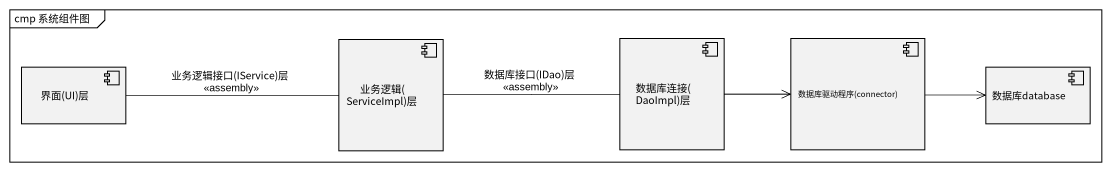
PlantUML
@startuml
mainframe cmp 系统组件图
component "业务逻辑(ServiceImpl)层" as 业务逻辑_ServiceImpl_层
component "数据库连接(DaoImpl)层" as 数据库连接_DaoImpl_层
component "数据库驱动程序(connector)" as 数据库驱动程序_connector
component "界面(UI)层" as 界面_UI_层
component 数据库database
业务逻辑_ServiceImpl_层 -right- 数据库连接_DaoImpl_层 : 数据库接口(IDao)层\n<<assembly>>
数据库连接_DaoImpl_层 -right-> 数据库驱动程序_connector
数据库驱动程序_connector -right-> 数据库database
界面_UI_层 -right- 业务逻辑_ServiceImpl_层 : 业务逻辑接口(IService)层\n<<assembly>>
@enduml
